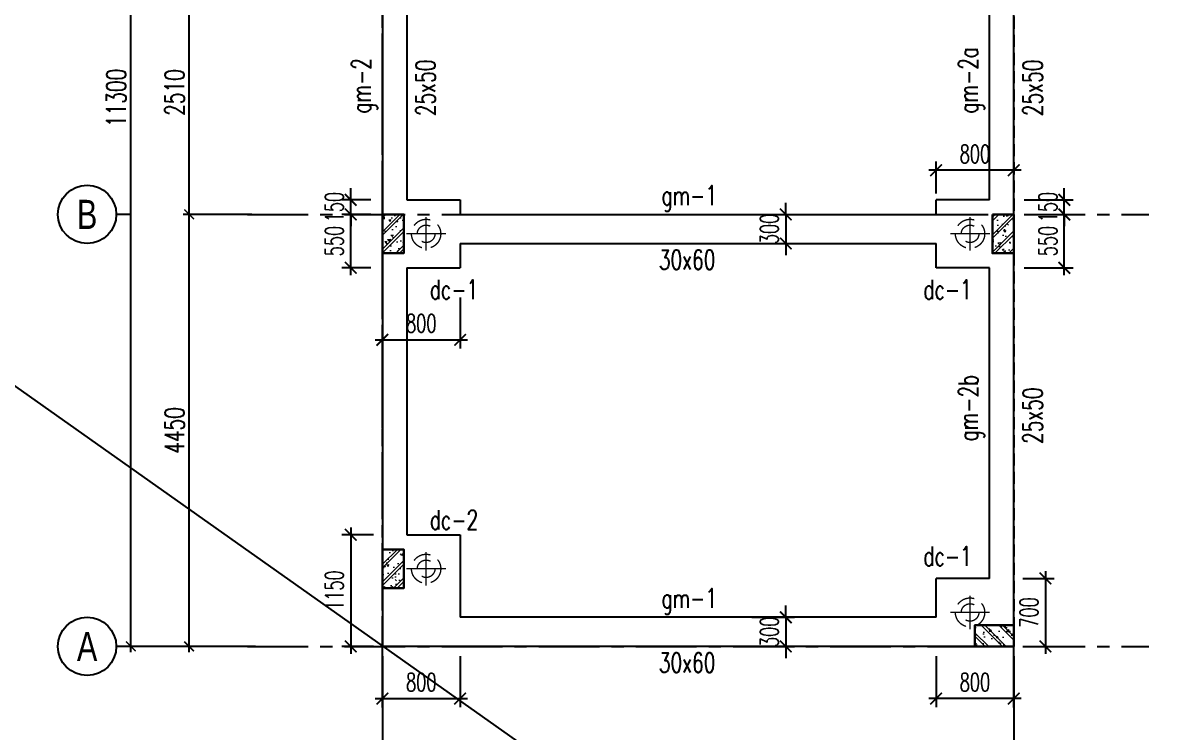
# Model space of a CAD drawing. Header units: millimetres. Extents: x -529861 to -223882, y -171969 to 61504.
# Drawn here: x -455016 to -443236, y 9060 to 16365 of the extents above; entities that cross this region are included whole.
import ezdxf
from ezdxf.enums import TextEntityAlignment as Align

# ---------------------------------------------------------------- set-up
doc = ezdxf.new("R2010")
doc.units = ezdxf.units.MM
doc.header["$LTSCALE"] = 5000
for name, pattern in [('CENTER', [2, 1.25, -0.25, 0.25, -0.25]), ('HIDDEN', [0.375, 0.25, -0.125]), ('HIDDEN2', [0.1875, 0.125, -0.0625])]:
    doc.linetypes.add(name, pattern=pattern)
doc.layers.get('Defpoints').update_dxf_attribs({"color": 143})
for name, color, linetype, lineweight in [('01- Axis', 5, 'CENTER', 15), ('07- Hidden', 8, 'HIDDEN', 15), ('KC-COT-HATCH', 13, 'Continuous', 15), ('KC-COT-NETCAT', 2, 'Continuous', 30), ('S-Concrete', 4, 'Continuous', 25), ('S-dims', 8, 'Continuous', 18), ('S-hidden', 9, 'HIDDEN2', 25), ('S-text', 2, 'Continuous', 20)]:
    doc.layers.add(name, color=color, linetype=linetype, lineweight=lineweight)
for name, color, linetype in [('KC ICC-COTVACH', 3, 'Continuous'), ('KCS_AXIS', 18, 'CENTER'), ('KCS_BORDER', 3, 'Continuous'), ('KCS_CHI', 1, 'Continuous'), ('KCS_DIM', 1, 'Continuous'), ('KCS_TEXT', 2, 'Continuous')]:
    doc.layers.add(name, color=color, linetype=linetype)
doc.layers.add('KCS_Plotter', color=11, linetype='Continuous', plot=False)
doc.styles.add('s-text', font='vnsimli.shx', dxfattribs={"width": 0.7})
doc.styles.add('style1', font='arial.ttf', dxfattribs={"width": 0.75})
doc.styles.add('vnsimpli', font='vnsimli.shx', dxfattribs={"width": 0.65})
doc.dimstyles.new('1-100s', dxfattribs={"dimtxt": 200, "dimasz": 100, "dimexe": 60, "dimexo": 0, "dimgap": 50, "dimtad": 1, "dimdec": 0, "dimzin": 0, "dimdsep": 46, "dimtxsty": 's-text', "dimblk1": 'ARCHTICK', "dimblk2": 'ARCHTICK', "dimsah": 1, "dimcen": 80, "dimdle": 60, "dimclrd": 9, "dimclre": 9, "dimclrt": 2, "dimadec": 0, "dimazin": 0, "dimtfac": 0.0001, "dimtdec": 0, "dimtix": 1, "dimtmove": 1, "dimatfit": 3, "dimldrblk": 'ARCHTICK', "dimfxl": 200, "dimtolj": 1, "dimtzin": 0, "dimarcsym": 0})
doc.dimstyles.new('KCS_DIM75', dxfattribs={"dimscale": 75, "dimtxt": 2.5, "dimasz": 1.6, "dimexe": 1.2, "dimexo": 0, "dimgap": 1, "dimtad": 1, "dimdec": 0, "dimzin": 0, "dimdsep": 46, "dimtxsty": 'vnsimpli', "dimblk": 'ARCHTICK', "dimcen": 0, "dimdle": 1, "dimclrd": 256, "dimclre": 256, "dimclrt": 2, "dimadec": 0, "dimazin": 0, "dimtfac": 1, "dimtdec": 0, "dimtix": 1, "dimtmove": 2, "dimatfit": 3, "dimfxl": 1, "dimtolj": 1, "dimtzin": 0, "dimarcsym": 0})

# ---------------------------------------------------------------- blocks, each defined once
blk = doc.blocks.new('_ArchTick')
at = {"color": 0, "linetype": 'ByBlock', "const_width": 0.15}
blk.add_lwpolyline([(-0.5, -0.5), (0.5, 0.5)], dxfattribs=at)
blk = doc.blocks.new('*D1159')
at = {"layer": 'Defpoints', "color": 0, "ltscale": 1500, "transparency": 16777216}
for p in [(-30105.34346586285, -46735.67500054729), (-23605.34346586303, -46735.67500054729), (-23605.34346586303, -48211.66461847498)]:
    blk.add_point(p, dxfattribs=at)
at = {"layer": 'KCS_DIM', "color": 9, "lineweight": -2, "ltscale": 1500, "transparency": 16777216}
for p, q in [((-30105.34346586285, -46735.67500054729), (-30105.34346586285, -48271.66461847498)), ((-23605.34346586303, -46735.67500054729), (-23605.34346586303, -48271.66461847498)), ((-30165.34346586285, -48211.66461847498), (-23545.34346586303, -48211.66461847498))]:
    blk.add_line(p, q, dxfattribs=at)
at = {"layer": 'KCS_DIM', "color": 9, "lineweight": -2, "ltscale": 1500, "transparency": 16777216, "xscale": 100, "yscale": 100, "zscale": 100, "rotation": 180}
blk.add_blockref('_ArchTick', (-30105.34346586285, -48211.66461847498), dxfattribs=at)
at = {"layer": 'KCS_DIM', "color": 9, "lineweight": -2, "ltscale": 1500, "transparency": 16777216, "xscale": 100, "yscale": 100, "zscale": 100}
blk.add_blockref('_ArchTick', (-23605.34346586303, -48211.66461847498), dxfattribs=at)
at = {"layer": 'KCS_DIM', "color": 2, "ltscale": 1500, "transparency": 16777216, "insert": (-26855.34346586294, -48061.66461847498), "char_height": 200, "attachment_point": 5, "style": 's-text'}
blk.add_mtext('\\A1;6500', dxfattribs=at)
blk = doc.blocks.new('*D1160')
at = {"layer": 'Defpoints', "color": 0, "ltscale": 1500, "transparency": 16777216}
for p in [(-32095.34346586403, -41687.54595751595), (-31448.97804727098, -41687.54595751595), (-31412.17275958155, -46137.54595751592)]:
    blk.add_point(p, dxfattribs=at)
at = {"layer": 'KCS_DIM', "color": 9, "lineweight": -2, "ltscale": 1500, "transparency": 16777216}
for p, q in [((-31448.97804727098, -41687.54595751595), (-32155.34346586403, -41687.54595751595)), ((-32095.34346586403, -46197.54595751592), (-32095.34346586403, -41627.54595751595)), ((-31412.17275958155, -46137.54595751592), (-32155.34346586403, -46137.54595751592))]:
    blk.add_line(p, q, dxfattribs=at)
at = {"layer": 'KCS_DIM', "color": 9, "lineweight": -2, "ltscale": 1500, "transparency": 16777216, "xscale": 100, "yscale": 100, "zscale": 100}
for p, rotation in [((-32095.34346586403, -41687.54595751595), 90), ((-32095.34346586403, -46137.54595751592), 270)]:
    blk.add_blockref('_ArchTick', p, dxfattribs=dict(at, rotation=rotation))
at = {"layer": 'KCS_DIM', "color": 2, "ltscale": 1500, "transparency": 16777216, "insert": (-32245.34346586404, -43912.54595751592), "char_height": 200, "attachment_point": 5, "rotation": 90, "style": 's-text'}
blk.add_mtext('\\A1;4450', dxfattribs=at)
blk = doc.blocks.new('*D1161')
at = {"layer": 'Defpoints', "color": 0, "ltscale": 1500, "transparency": 16777216}
for p in [(-32095.34346586403, -39177.54595755621), (-31495.34346586293, -39177.54595755621), (-31448.97804727098, -41687.54595751595)]:
    blk.add_point(p, dxfattribs=at)
at = {"layer": 'KCS_DIM', "color": 9, "lineweight": -2, "ltscale": 1500, "transparency": 16777216}
for p, q in [((-31495.34346586293, -39177.54595755621), (-32155.34346586403, -39177.54595755621)), ((-32095.34346586403, -41747.54595751595), (-32095.34346586403, -39117.54595755621)), ((-31448.97804727098, -41687.54595751595), (-32155.34346586403, -41687.54595751595))]:
    blk.add_line(p, q, dxfattribs=at)
at = {"layer": 'KCS_DIM', "color": 9, "lineweight": -2, "ltscale": 1500, "transparency": 16777216, "xscale": 100, "yscale": 100, "zscale": 100}
for p, rotation in [((-32095.34346586403, -39177.54595755621), 90), ((-32095.34346586403, -41687.54595751595), 270)]:
    blk.add_blockref('_ArchTick', p, dxfattribs=dict(at, rotation=rotation))
at = {"layer": 'KCS_DIM', "color": 2, "ltscale": 1500, "transparency": 16777216, "insert": (-32245.34346586404, -40432.54595753607), "char_height": 200, "attachment_point": 5, "rotation": 90, "style": 's-text'}
blk.add_mtext('\\A1;2510', dxfattribs=at)
blk = doc.blocks.new('*D1162')
at = {"layer": 'Defpoints', "color": 0, "ltscale": 1500, "transparency": 16777216}
for p in [(-32095.34346586403, -34837.5459575159), (-31345.75874680614, -34837.5459575159), (-31495.34346586293, -39177.54595755621)]:
    blk.add_point(p, dxfattribs=at)
at = {"layer": 'KCS_DIM', "color": 9, "lineweight": -2, "ltscale": 1500, "transparency": 16777216}
for p, q in [((-31345.75874680614, -34837.5459575159), (-32155.34346586403, -34837.5459575159)), ((-32095.34346586403, -39237.54595755621), (-32095.34346586403, -34777.5459575159)), ((-31495.34346586293, -39177.54595755621), (-32155.34346586403, -39177.54595755621))]:
    blk.add_line(p, q, dxfattribs=at)
at = {"layer": 'KCS_DIM', "color": 9, "lineweight": -2, "ltscale": 1500, "transparency": 16777216, "xscale": 100, "yscale": 100, "zscale": 100}
for p, rotation in [((-32095.34346586403, -34837.5459575159), 90), ((-32095.34346586403, -39177.54595755621), 270)]:
    blk.add_blockref('_ArchTick', p, dxfattribs=dict(at, rotation=rotation))
at = {"layer": 'KCS_DIM', "color": 2, "ltscale": 1500, "transparency": 16777216, "insert": (-32245.34346586404, -37007.54595753604), "char_height": 200, "attachment_point": 5, "rotation": 90, "style": 's-text'}
blk.add_mtext('\\A1;4340', dxfattribs=at)
blk = doc.blocks.new('*D1163')
at = {"layer": 'Defpoints', "color": 0, "ltscale": 1500, "transparency": 16777216}
for p in [(-32695.34346586415, -34837.54595759655), (-31495.34346586293, -34837.54595759655), (-31495.34346586293, -46137.54595755624)]:
    blk.add_point(p, dxfattribs=at)
at = {"layer": 'KCS_DIM', "color": 9, "lineweight": -2, "ltscale": 1500, "transparency": 16777216}
for p, q in [((-31495.34346586293, -34837.54595759655), (-32755.34346586415, -34837.54595759655)), ((-32695.34346586415, -46197.54595755624), (-32695.34346586415, -34777.54595759655)), ((-31495.34346586293, -46137.54595755624), (-32755.34346586415, -46137.54595755624))]:
    blk.add_line(p, q, dxfattribs=at)
at = {"layer": 'KCS_DIM', "color": 9, "lineweight": -2, "ltscale": 1500, "transparency": 16777216, "xscale": 100, "yscale": 100, "zscale": 100}
for p, rotation in [((-32695.34346586415, -34837.54595759655), 90), ((-32695.34346586415, -46137.54595755624), 270)]:
    blk.add_blockref('_ArchTick', p, dxfattribs=dict(at, rotation=rotation))
at = {"layer": 'KCS_DIM', "color": 2, "ltscale": 1500, "transparency": 16777216, "insert": (-32845.34346586415, -40487.54595757638), "char_height": 200, "attachment_point": 5, "rotation": 90, "style": 's-text'}
blk.add_mtext('\\A1;11300', dxfattribs=at)
blk = doc.blocks.new('*U935')
at = {"layer": 'KC-COT-HATCH'}
h = blk.add_hatch(dxfattribs=at)
h.set_pattern_fill('CHAU-02', color=256, scale=30, pattern_type=2)
h.set_pattern_definition([(49.99999999999999, (-758.4432547455838, -466.9000352710326), (215.178054780226, -18.82564049477853), [22.5, -247.5]), (355, (-758.4432547455838, -466.9000352710326), (-41.6254000839, 225.6576401100035), [18, -198]), (100.4514, (-740.5117507455836, -468.4688372710326), (173.5528145142065, 206.8318626182861), [19.122057, -210.3426336]), (46.18420000000001, (-758.4432547455838, -406.9000352710326), (320.1723145876933, -49.65570429870542), [33.75, -371.25]), (96.6356, (-731.7622312455837, -411.0380273710326), (280.398811664611, 292.2353612701325), [28.6830864, -315.5139]), (351.1842, (-758.4432547455838, -406.9000352710326), (280.3985835400882, 292.2355802775974), [27, -297]), (21, (-728.4432547455838, -421.9000352710326), (179.0721156355385, -120.7856671996016), [22.5, -247.5]), (226, (-728.4432547455838, -421.9000352710326), (201.5646367418057, -109.6619427481773), [17.99999999999997, -197.9999999999998]), (71.4514, (-713.5205848455837, -431.9655170710327), (252.066788574447, 96.75914901298572), [19.122057, -210.3426336]), (67.5, (-758.4432547455838, -466.9000352710326), (-46.77485499136161, 88.31233855207942), [0, -195.6, 0, -201, 0, -198.75]), (4.500000000000006, (-758.4432547455838, -466.9000352710326), (85.00527716362008, 114.0309565615238), [0, -114.6, 0, -191.1, 0, -75.75]), (327.5, (-825.3432547455836, -466.9000352710326), (160.1467308517227, -6.766461520313927), [0, -75, 0, -234, 0, -310.5]), (317.5, (-855.3432547455836, -466.9000352710326), (174.9558508027159, 30.03149469969532), [0, -97.5, 0, -155.4, 0, -220.5]), (315, (-758.4432547455838, -466.9000352710326), (90.15611460128481, 90.15611460128481), []), (315, (-758.4432547455838, -430.1500352710326), (90.15611460128481, 90.15611460128481), [])])
h.paths.add_polyline_path([(-110.0000000000002, 200.0000000000001), (-110.0000000000002, -199.9999999999999), (109.9999999999998, -199.9999999999999), (109.9999999999998, 200.0000000000001)])
at = {"layer": 'KC-COT-NETCAT'}
blk.add_lwpolyline([(-110.0000000000002, -199.9999999999999), (109.9999999999998, -199.9999999999999), (109.9999999999998, 200.0000000000001), (-110.0000000000002, 200.0000000000001)], close=True, dxfattribs=at)
blk = doc.blocks.new('D350')
at = {"color": 2, "ltscale": 0.15}
blk.add_circle((-4.074536263942719e-10, 0), 150.1225490196079, dxfattribs=at)
at = {"ltscale": 0.15}
blk.add_circle((-4.074536263942719e-10, 0), 90.12254901960787, dxfattribs=at)
at = {"layer": '01- Axis', "ltscale": 100}
for p, q in [((0, -172.241248391967), (0, 172.2412483919688)), ((201.7898887838819, 0), (-201.7898887842894, 0))]:
    blk.add_line(p, q, dxfattribs=at)
blk = doc.blocks.new('mb coc LK-A1')
for p in [(4.074536263942719e-10, 89.99999999997817), (5599.878419881104, 89.99972962294123), (5.762558430433273e-09, -4050.000270362878), (5599.877450980479, -4050.000270362878), (4.074536263942719e-10, -6850.00027041736), (5599.877450980479, -6850.000270414668), (3.492459654808044e-10, -10300.00027041735), (5599.754901961132, -10750.00027029639)]:
    blk.add_blockref('D350', p)
blk = doc.blocks.new('mb mong- LKA1')
at = {"layer": 'S-Concrete', "linetype": 'ByBlock', "ltscale": 1500}
for p, q in [((0, 90), (0, -11450.00027029639)), ((0, 90), (800, 90)), ((800, 90), (800, -150.0002702963939)), ((5699.999999999942, -150.0002702963902), (5699.999999999942, 89.99972962295942)), ((6500.123517920321, 89.99972962296306), (5699.999999999942, 89.99972962295942)), ((6499.999999999942, -11450.00027029639), (6499.999999999942, 89.99972962296306)), ((800, -150.0002702963939), (5699.999999999942, -150.0002702963902)), ((800, -450.0002702963939), (800, -610)), ((800, -450.0002702963939), (5700.044466451276, -450.0002702963902)), ((5700.044466451276, -450.0002702963902), (5700.12351792038, -610.0002703770297)), ((250, -610), (249.9999999999418, -4050.000270362878)), ((249.9999999999418, -610), (800, -610)), ((6249.999999999942, -610.0002703770333), (5700.12351792038, -610.0002703770297)), ((6249.999999999884, -4050.000270362882), (6249.999999999942, -610.0002703770333)), ((249.9999999999418, -4050.000270362878), (800, -4050.000270362878)), ((800, -4050.000270362878), (800, -4300.000270362878)), ((5700, -4300.000270362878), (5699.999999999884, -4050.000270362878)), ((6249.999999999884, -4050.000270362882), (5700, -4050.000270362882)), ((800, -4300.000270362878), (5700, -4300.000270362878)), ((800, -4600.000270362878), (800, -4750.000270362878)), ((800, -4600.000270362878), (5700, -4600.000270362878)), ((5700, -4750.000270362874), (5700, -4600.000270362878)), ((249.9999999999418, -4750.000270362878), (250, -6850.00027041736)), ((249.9999999999418, -4750.000270362878), (800, -4750.000270362878)), ((6249.999999999884, -4750.000270362878), (5700, -4750.000270362871)), ((6250, -6850.000270414668), (6249.999999999884, -4750.000270362878)), ((250, -6850.00027041736), (800.0000000004657, -6850.00027041736)), ((800.0000000004657, -6850.00027041736), (800.0000000004657, -7000.00027041736)), ((5699.999999999942, -7000.00027041736), (5699.999999999942, -6850.000270414672)), ((6250, -6850.000270414668), (5700, -6850.000270414672)), ((800.0000000004657, -7000.00027041736), (5699.999999999942, -7000.00027041736)), ((800.0000000004657, -7300.00027041736), (800.0000000004657, -7550.00027041736)), ((800.0000000004657, -7300.00027041736), (5699.999999999942, -7300.00027041736)), ((5699.999999999942, -7550.000270414657), (5699.999999999942, -7300.00027041736)), ((250, -7550.00027041736), (250, -10300.00027041735)), ((250, -7550.00027041736), (800.0000000004657, -7550.00027041736)), ((6250, -7550.000270414665), (5700, -7550.000270414661)), ((6249.999999999942, -10750.00027029639), (6250, -7550.000270414665)), ((250, -10300.00027041735), (800, -10300.00027041735)), ((800, -10300.00027041735), (800, -11150.00027029639)), ((5699.999999999884, -11150.00027029639), (5699.999999999942, -10750.00027029639)), ((6249.999999999942, -10750.00027029639), (5700, -10750.00027029639)), ((5699.999999999884, -11150.00027029639), (800, -11150.00027029639)), ((6499.999999999942, -11450.00027029639), (0, -11450.00027029639))]:
    blk.add_line(p, q, dxfattribs=at)
blk = doc.blocks.new('*D847')
at = {"layer": 'Defpoints', "color": 0, "linetype": 'ByBlock', "ltscale": 1500, "transparency": 16777216}
for p in [(-451641.0849561683, 14392.7325622223), (-451434.9933607054, 14392.7325622223), (-451434.9933607054, 13842.7325621014)]:
    blk.add_point(p, dxfattribs=at)
at = {"layer": 'S-dims', "linetype": 'ByBlock', "lineweight": -2, "ltscale": 1500, "transparency": 16777216}
for p, q in [((-451434.9933607054, 14392.7325622223), (-451731.0849561683, 14392.7325622223)), ((-451641.0849561683, 13767.7325621014), (-451641.0849561683, 14467.7325622223)), ((-451434.9933607054, 13842.7325621014), (-451731.0849561683, 13842.7325621014))]:
    blk.add_line(p, q, dxfattribs=at)
at = {"layer": 'S-dims', "linetype": 'ByBlock', "lineweight": -2, "ltscale": 1500, "transparency": 16777216, "xscale": 120, "yscale": 120, "zscale": 120}
for p, rotation in [((-451641.0849561683, 14392.7325622223), 90), ((-451641.0849561683, 13842.7325621014), 270)]:
    blk.add_blockref('_ArchTick', p, dxfattribs=dict(at, rotation=rotation))
at = {"layer": 'S-dims', "color": 2, "linetype": 'ByBlock', "ltscale": 1500, "transparency": 16777216, "insert": (-451809.8349561683, 14117.73256216178), "char_height": 187.5, "attachment_point": 5, "rotation": 90, "style": 'vnsimpli'}
blk.add_mtext('\\A1;550', dxfattribs=at)
blk = doc.blocks.new('*D848')
at = {"layer": 'Defpoints', "color": 0, "linetype": 'ByBlock', "ltscale": 1500, "transparency": 16777216}
for p in [(-451641.0849561684, 14542.7325621014), (-451434.9933607054, 14542.7325621014), (-451434.9933607054, 14392.7325622223)]:
    blk.add_point(p, dxfattribs=at)
at = {"layer": 'S-dims', "linetype": 'ByBlock', "lineweight": -2, "ltscale": 1500, "transparency": 16777216}
for p, q in [((-451641.0849561684, 14542.7325621014), (-451641.0849561684, 14662.7325621014)), ((-451434.9933607054, 14542.7325621014), (-451731.0849561684, 14542.7325621014)), ((-451641.0849561684, 14392.7325622223), (-451641.0849561684, 14542.7325621014)), ((-451434.9933607054, 14392.7325622223), (-451731.0849561684, 14392.7325622223)), ((-451641.0849561684, 14392.7325622223), (-451641.0849561684, 14272.7325622223))]:
    blk.add_line(p, q, dxfattribs=at)
at = {"layer": 'S-dims', "linetype": 'ByBlock', "lineweight": -2, "ltscale": 1500, "transparency": 16777216, "xscale": 120, "yscale": 120, "zscale": 120}
for p, rotation in [((-451641.0849561684, 14542.7325621014), 270), ((-451641.0849561684, 14392.7325622223), 90)]:
    blk.add_blockref('_ArchTick', p, dxfattribs=dict(at, rotation=rotation))
at = {"layer": 'S-dims', "color": 2, "linetype": 'ByBlock', "ltscale": 1500, "transparency": 16777216, "insert": (-451809.8349561684, 14467.73256216178), "char_height": 187.5, "attachment_point": 5, "rotation": 90, "style": 'vnsimpli'}
blk.add_mtext('\\A1;150', dxfattribs=at)
blk = doc.blocks.new('*D849')
at = {"layer": 'Defpoints', "color": 0, "linetype": 'ByBlock', "ltscale": 1500, "transparency": 16777216}
for p in [(-451406.6171222555, 11092.73256210142), (-451641.0849561685, 9942.732562222373), (-451406.6171222555, 9942.732562222373)]:
    blk.add_point(p, dxfattribs=at)
at = {"layer": 'S-dims', "linetype": 'ByBlock', "lineweight": -2, "ltscale": 1500, "transparency": 16777216}
for p, q in [((-451406.6171222555, 11092.73256210142), (-451731.0849561685, 11092.73256210142)), ((-451641.0849561685, 11167.73256210142), (-451641.0849561685, 9867.732562222373)), ((-451406.6171222555, 9942.732562222373), (-451731.0849561685, 9942.732562222373))]:
    blk.add_line(p, q, dxfattribs=at)
at = {"layer": 'S-dims', "linetype": 'ByBlock', "lineweight": -2, "ltscale": 1500, "transparency": 16777216, "xscale": 120, "yscale": 120, "zscale": 120}
for p, rotation in [((-451641.0849561685, 11092.73256210142), 90), ((-451641.0849561685, 9942.732562222373), 270)]:
    blk.add_blockref('_ArchTick', p, dxfattribs=dict(at, rotation=rotation))
at = {"layer": 'S-dims', "color": 2, "linetype": 'ByBlock', "ltscale": 1500, "transparency": 16777216, "insert": (-451809.8349561685, 10517.73256216182), "char_height": 187.5, "attachment_point": 5, "rotation": 90, "style": 'vnsimpli'}
blk.add_mtext('\\A1;1150', dxfattribs=at)
blk = doc.blocks.new('*D850')
at = {"layer": 'Defpoints', "color": 0, "linetype": 'ByBlock', "ltscale": 1500, "transparency": 16777216}
for p in [(-451314.8128346457, 9841.065027110424), (-450514.8128346457, 9841.065027110424), (-450514.8128346457, 9405.807719460485)]:
    blk.add_point(p, dxfattribs=at)
at = {"layer": 'S-dims', "linetype": 'ByBlock', "lineweight": -2, "ltscale": 1500, "transparency": 16777216}
for p, q in [((-451314.8128346457, 9841.065027110424), (-451314.8128346457, 9315.807719460485)), ((-450514.8128346457, 9841.065027110424), (-450514.8128346457, 9315.807719460485)), ((-451389.8128346457, 9405.807719460485), (-450439.8128346457, 9405.807719460485))]:
    blk.add_line(p, q, dxfattribs=at)
at = {"layer": 'S-dims', "linetype": 'ByBlock', "lineweight": -2, "ltscale": 1500, "transparency": 16777216, "xscale": 120, "yscale": 120, "zscale": 120, "rotation": 180}
blk.add_blockref('_ArchTick', (-451314.8128346457, 9405.807719460485), dxfattribs=at)
at = {"layer": 'S-dims', "linetype": 'ByBlock', "lineweight": -2, "ltscale": 1500, "transparency": 16777216, "xscale": 120, "yscale": 120, "zscale": 120}
blk.add_blockref('_ArchTick', (-450514.8128346457, 9405.807719460485), dxfattribs=at)
at = {"layer": 'S-dims', "color": 2, "linetype": 'ByBlock', "ltscale": 1500, "transparency": 16777216, "insert": (-450914.8128346457, 9574.557719460485), "char_height": 187.5, "attachment_point": 5, "style": 'vnsimpli'}
blk.add_mtext('\\A1;800', dxfattribs=at)
blk = doc.blocks.new('*D857')
at = {"layer": 'Defpoints', "color": 0, "linetype": 'ByBlock', "ltscale": 1500, "transparency": 16777216}
for p in [(-444707.6577402744, 14392.7325622223), (-444294.8634984809, 14392.7325622223), (-444707.6577402744, 13842.7325621014)]:
    blk.add_point(p, dxfattribs=at)
at = {"layer": 'S-dims', "linetype": 'ByBlock', "lineweight": -2, "ltscale": 1500, "transparency": 16777216}
for p, q in [((-444707.6577402744, 14392.7325622223), (-444204.8634984809, 14392.7325622223)), ((-444294.8634984809, 13767.7325621014), (-444294.8634984809, 14467.7325622223)), ((-444707.6577402744, 13842.7325621014), (-444204.8634984809, 13842.7325621014))]:
    blk.add_line(p, q, dxfattribs=at)
at = {"layer": 'S-dims', "linetype": 'ByBlock', "lineweight": -2, "ltscale": 1500, "transparency": 16777216, "xscale": 120, "yscale": 120, "zscale": 120}
for p, rotation in [((-444294.8634984809, 14392.7325622223), 90), ((-444294.8634984809, 13842.7325621014), 270)]:
    blk.add_blockref('_ArchTick', p, dxfattribs=dict(at, rotation=rotation))
at = {"layer": 'S-dims', "color": 2, "linetype": 'ByBlock', "ltscale": 1500, "transparency": 16777216, "insert": (-444463.6134984809, 14117.73256216178), "char_height": 187.5, "attachment_point": 5, "rotation": 90, "style": 'vnsimpli'}
blk.add_mtext('\\A1;550', dxfattribs=at)
blk = doc.blocks.new('*D858')
at = {"layer": 'Defpoints', "color": 0, "linetype": 'ByBlock', "ltscale": 1500, "transparency": 16777216}
for p in [(-444707.6577402744, 14542.7325621014), (-444294.8634984808, 14542.7325621014), (-444707.6577402744, 14392.7325622223)]:
    blk.add_point(p, dxfattribs=at)
at = {"layer": 'S-dims', "linetype": 'ByBlock', "lineweight": -2, "ltscale": 1500, "transparency": 16777216}
for p, q in [((-444294.8634984808, 14542.7325621014), (-444294.8634984808, 14662.7325621014)), ((-444707.6577402744, 14542.7325621014), (-444204.8634984808, 14542.7325621014)), ((-444294.8634984808, 14392.7325622223), (-444294.8634984808, 14542.7325621014)), ((-444707.6577402744, 14392.7325622223), (-444204.8634984808, 14392.7325622223)), ((-444294.8634984808, 14392.7325622223), (-444294.8634984808, 14272.7325622223))]:
    blk.add_line(p, q, dxfattribs=at)
at = {"layer": 'S-dims', "linetype": 'ByBlock', "lineweight": -2, "ltscale": 1500, "transparency": 16777216, "xscale": 120, "yscale": 120, "zscale": 120}
for p, rotation in [((-444294.8634984808, 14542.7325621014), 270), ((-444294.8634984808, 14392.7325622223), 90)]:
    blk.add_blockref('_ArchTick', p, dxfattribs=dict(at, rotation=rotation))
at = {"layer": 'S-dims', "color": 2, "linetype": 'ByBlock', "ltscale": 1500, "transparency": 16777216, "insert": (-444463.6134984808, 14467.73256216178), "char_height": 187.5, "attachment_point": 5, "rotation": 90, "style": 'vnsimpli'}
blk.add_mtext('\\A1;150', dxfattribs=at)
blk = doc.blocks.new('*D859')
at = {"layer": 'Defpoints', "color": 0, "linetype": 'ByBlock', "ltscale": 1500, "transparency": 16777216}
for p in [(-444723.008547036, 10642.73256222238), (-444723.008547036, 9942.732562222373), (-444488.5407131254, 9942.732562222373)]:
    blk.add_point(p, dxfattribs=at)
at = {"layer": 'S-dims', "linetype": 'ByBlock', "lineweight": -2, "ltscale": 1500, "transparency": 16777216}
for p, q in [((-444723.008547036, 10642.73256222238), (-444398.5407131254, 10642.73256222238)), ((-444488.5407131254, 10717.73256222238), (-444488.5407131254, 9867.732562222373)), ((-444723.008547036, 9942.732562222373), (-444398.5407131254, 9942.732562222373))]:
    blk.add_line(p, q, dxfattribs=at)
at = {"layer": 'S-dims', "linetype": 'ByBlock', "lineweight": -2, "ltscale": 1500, "transparency": 16777216, "xscale": 120, "yscale": 120, "zscale": 120}
for p, rotation in [((-444488.5407131254, 10642.73256222238), 90), ((-444488.5407131254, 9942.732562222373), 270)]:
    blk.add_blockref('_ArchTick', p, dxfattribs=dict(at, rotation=rotation))
at = {"layer": 'S-dims', "color": 2, "linetype": 'ByBlock', "ltscale": 1500, "transparency": 16777216, "insert": (-444657.2907131254, 10292.7325622223), "char_height": 187.5, "attachment_point": 5, "rotation": 90, "style": 'vnsimpli'}
blk.add_mtext('\\A1;700', dxfattribs=at)
blk = doc.blocks.new('*D860')
at = {"layer": 'Defpoints', "color": 0, "linetype": 'ByBlock', "ltscale": 1500, "transparency": 16777216}
for p in [(-445614.8128346456, 14846.96825551559), (-445614.8128346456, 14609.53741090294), (-444814.8128346456, 14609.53741090294)]:
    blk.add_point(p, dxfattribs=at)
at = {"layer": 'S-dims', "linetype": 'ByBlock', "lineweight": -2, "ltscale": 1500, "transparency": 16777216}
for p, q in [((-444739.8128346456, 14846.96825551559), (-445689.8128346456, 14846.96825551559)), ((-445614.8128346456, 14609.53741090294), (-445614.8128346456, 14936.96825551559)), ((-444814.8128346456, 14609.53741090294), (-444814.8128346456, 14936.96825551559))]:
    blk.add_line(p, q, dxfattribs=at)
at = {"layer": 'S-dims', "linetype": 'ByBlock', "lineweight": -2, "ltscale": 1500, "transparency": 16777216, "xscale": 120, "yscale": 120, "zscale": 120, "rotation": 180}
blk.add_blockref('_ArchTick', (-445614.8128346456, 14846.96825551559), dxfattribs=at)
at = {"layer": 'S-dims', "linetype": 'ByBlock', "lineweight": -2, "ltscale": 1500, "transparency": 16777216, "xscale": 120, "yscale": 120, "zscale": 120}
blk.add_blockref('_ArchTick', (-444814.8128346456, 14846.96825551559), dxfattribs=at)
at = {"layer": 'S-dims', "color": 2, "linetype": 'ByBlock', "ltscale": 1500, "transparency": 16777216, "insert": (-445214.8128346456, 15015.71825551559), "char_height": 187.5, "attachment_point": 5, "style": 'vnsimpli'}
blk.add_mtext('\\A1;800', dxfattribs=at)
blk = doc.blocks.new('*D861')
at = {"layer": 'Defpoints', "color": 0, "linetype": 'ByBlock', "ltscale": 1500, "transparency": 16777216}
for p in [(-445614.8128346456, 9841.065027110424), (-444814.8128346456, 9841.065027110424), (-445614.8128346456, 9405.807719460485)]:
    blk.add_point(p, dxfattribs=at)
at = {"layer": 'S-dims', "linetype": 'ByBlock', "lineweight": -2, "ltscale": 1500, "transparency": 16777216}
for p, q in [((-445614.8128346456, 9841.065027110424), (-445614.8128346456, 9315.807719460485)), ((-444814.8128346456, 9841.065027110424), (-444814.8128346456, 9315.807719460485)), ((-444739.8128346456, 9405.807719460485), (-445689.8128346456, 9405.807719460485))]:
    blk.add_line(p, q, dxfattribs=at)
at = {"layer": 'S-dims', "linetype": 'ByBlock', "lineweight": -2, "ltscale": 1500, "transparency": 16777216, "xscale": 120, "yscale": 120, "zscale": 120, "rotation": 180}
blk.add_blockref('_ArchTick', (-445614.8128346456, 9405.807719460485), dxfattribs=at)
at = {"layer": 'S-dims', "linetype": 'ByBlock', "lineweight": -2, "ltscale": 1500, "transparency": 16777216, "xscale": 120, "yscale": 120, "zscale": 120}
blk.add_blockref('_ArchTick', (-444814.8128346456, 9405.807719460485), dxfattribs=at)
at = {"layer": 'S-dims', "color": 2, "linetype": 'ByBlock', "ltscale": 1500, "transparency": 16777216, "insert": (-445214.8128346456, 9574.557719460485), "char_height": 187.5, "attachment_point": 5, "style": 'vnsimpli'}
blk.add_mtext('\\A1;800', dxfattribs=at)
blk = doc.blocks.new('*D863')
at = {"layer": 'Defpoints', "color": 0, "linetype": 'ByBlock', "ltscale": 1500, "transparency": 16777216}
for p in [(-447511.4582840082, 14392.73256222233), (-447511.4582840082, 14092.73256210139), (-447161.9056823869, 14092.73256210139)]:
    blk.add_point(p, dxfattribs=at)
at = {"layer": 'S-dims', "linetype": 'ByBlock', "lineweight": -2, "ltscale": 1500, "transparency": 16777216}
for p, q in [((-447161.9056823869, 14392.73256222233), (-447161.9056823869, 14512.73256222233)), ((-447511.4582840082, 14392.73256222233), (-447071.9056823869, 14392.73256222233)), ((-447161.9056823869, 14392.73256222233), (-447161.9056823869, 14092.73256210139)), ((-447511.4582840082, 14092.73256210139), (-447071.9056823869, 14092.73256210139)), ((-447161.9056823869, 14092.73256210139), (-447161.9056823869, 13972.73256210139))]:
    blk.add_line(p, q, dxfattribs=at)
at = {"layer": 'S-dims', "linetype": 'ByBlock', "lineweight": -2, "ltscale": 1500, "transparency": 16777216, "xscale": 120, "yscale": 120, "zscale": 120}
for p, rotation in [((-447161.9056823869, 14392.73256222233), 270), ((-447161.9056823869, 14092.73256210139), 90)]:
    blk.add_blockref('_ArchTick', p, dxfattribs=dict(at, rotation=rotation))
at = {"layer": 'S-dims', "color": 2, "linetype": 'ByBlock', "ltscale": 1500, "transparency": 16777216, "insert": (-447330.6556823869, 14242.73256216179), "char_height": 187.5, "attachment_point": 5, "rotation": 90, "style": 'vnsimpli'}
blk.add_mtext('\\A1;300', dxfattribs=at)
blk = doc.blocks.new('*D864')
at = {"layer": 'Defpoints', "color": 0, "linetype": 'ByBlock', "ltscale": 1500, "transparency": 16777216}
for p in [(-447511.4582840082, 10242.7325623433), (-447511.4582840082, 9942.732562222358), (-447161.9056823871, 9942.732562222358)]:
    blk.add_point(p, dxfattribs=at)
at = {"layer": 'S-dims', "linetype": 'ByBlock', "lineweight": -2, "ltscale": 1500, "transparency": 16777216}
for p, q in [((-447161.9056823871, 10242.7325623433), (-447161.9056823871, 10362.7325623433)), ((-447511.4582840082, 10242.7325623433), (-447071.9056823871, 10242.7325623433)), ((-447161.9056823871, 10242.7325623433), (-447161.9056823871, 9942.732562222358)), ((-447511.4582840082, 9942.732562222358), (-447071.9056823871, 9942.732562222358)), ((-447161.9056823871, 9942.732562222358), (-447161.9056823871, 9822.732562222358))]:
    blk.add_line(p, q, dxfattribs=at)
at = {"layer": 'S-dims', "linetype": 'ByBlock', "lineweight": -2, "ltscale": 1500, "transparency": 16777216, "xscale": 120, "yscale": 120, "zscale": 120}
for p, rotation in [((-447161.9056823871, 10242.7325623433), 270), ((-447161.9056823871, 9942.732562222358), 90)]:
    blk.add_blockref('_ArchTick', p, dxfattribs=dict(at, rotation=rotation))
at = {"layer": 'S-dims', "color": 2, "linetype": 'ByBlock', "ltscale": 1500, "transparency": 16777216, "insert": (-447330.6556823871, 10092.73256228276), "char_height": 187.5, "attachment_point": 5, "rotation": 90, "style": 'vnsimpli'}
blk.add_mtext('\\A1;300', dxfattribs=at)
blk = doc.blocks.new('*D1304')
at = {"layer": 'Defpoints', "color": 0, "linetype": 'ByBlock', "ltscale": 1500, "transparency": 16777216}
for p in [(-451314.8128346457, 13536.36257681021), (-450514.8128346457, 13536.36257681021), (-450514.8128346457, 13101.10526916027)]:
    blk.add_point(p, dxfattribs=at)
at = {"layer": 'S-dims', "linetype": 'ByBlock', "lineweight": -2, "ltscale": 1500, "transparency": 16777216}
for p, q in [((-451314.8128346457, 13536.36257681021), (-451314.8128346457, 13011.10526916027)), ((-450514.8128346457, 13536.36257681021), (-450514.8128346457, 13011.10526916027)), ((-451389.8128346457, 13101.10526916027), (-450439.8128346457, 13101.10526916027))]:
    blk.add_line(p, q, dxfattribs=at)
at = {"layer": 'S-dims', "linetype": 'ByBlock', "lineweight": -2, "ltscale": 1500, "transparency": 16777216, "xscale": 120, "yscale": 120, "zscale": 120, "rotation": 180}
blk.add_blockref('_ArchTick', (-451314.8128346457, 13101.10526916027), dxfattribs=at)
at = {"layer": 'S-dims', "linetype": 'ByBlock', "lineweight": -2, "ltscale": 1500, "transparency": 16777216, "xscale": 120, "yscale": 120, "zscale": 120}
blk.add_blockref('_ArchTick', (-450514.8128346457, 13101.10526916027), dxfattribs=at)
at = {"layer": 'S-dims', "color": 2, "linetype": 'ByBlock', "ltscale": 1500, "transparency": 16777216, "insert": (-450914.8128346457, 13269.85526916027), "char_height": 187.5, "attachment_point": 5, "style": 'vnsimpli'}
blk.add_mtext('\\A1;800', dxfattribs=at)
blk = doc.blocks.new('2-LUOI TRUC')
at = {"layer": 'KCS_AXIS', "ltscale": 0.1}
for p, q in [((-30105.34346586303, -46766.54382074761), (-30105.34346586303, -33447.5459575562)), ((-23605.34346586291, -46766.54382074761), (-23605.34346586291, -33447.5459575562)), ((-31495.34346586291, -34837.54595751589), (-22215.34346586291, -34837.54595751589)), ((-31495.34346586291, -39177.5459575562), (-22215.34346586291, -39177.5459575562)), ((-31495.34346586291, -41687.54595751593), (-22215.34346586291, -41687.54595751593)), ((-31495.34346586291, -46137.54595751589), (-22215.34346586291, -46137.54595751589))]:
    blk.add_line(p, q, dxfattribs=at)
at = {"layer": 'KCS_CHI', "ltscale": 1500}
for p, q in [((-32695.34346586291, -34837.54595751589), (-32845.34346586291, -34837.54595751589)), ((-32695.34346586291, -39177.5459575562), (-32845.34346586291, -39177.5459575562)), ((-32695.34346586291, -41687.54595751593), (-32845.34346586291, -41687.54595751593)), ((-32695.34346586291, -46137.54595751589), (-32845.34346586291, -46137.54595751589)), ((-30105.34346586285, -48211.66461847498), (-30105.34346586285, -48361.66461847498)), ((-23605.34346586303, -48211.66461847498), (-23605.34346586303, -48361.66461847498))]:
    blk.add_line(p, q, dxfattribs=at)
for centre in [(-33145.34346586291, -34837.54595751589), (-33145.34346586291, -39177.5459575562), (-33145.34346586291, -41687.54595751593), (-33145.34346586291, -46137.54595751589), (-30105.34346586303, -48661.66461847498), (-23605.34346586291, -48661.66461847498)]:
    blk.add_circle(centre, 300, dxfattribs=at)
at = {"layer": 'KCS_TEXT', "color": 4, "ltscale": 1500, "style": 'style1', "width": 0.75}
for s, p in [('D', (-33145.34346586291, -34837.54595751589)), ('C', (-33145.34346586291, -39177.5459575562)), ('B', (-33145.34346586291, -41687.54595751593)), ('A', (-33145.34346586291, -46137.54595751589)), ('1', (-30105.34346586303, -48661.66461847498)), ('2', (-23605.34346586291, -48661.66461847498))]:
    blk.add_text(s, height=300, dxfattribs=at).set_placement(p, align=Align.MIDDLE_CENTER)
at = {"layer": 'KCS_DIM', "ltscale": 1500}
for base, p1, p2, picture, middle in [((-32695.34346586415, -34837.54595759655), (-31495.34346586291, -46137.54595755623), (-31495.34346586291, -34837.54595759654), '*D1163', (-32845.34346586415, -40487.54595757638)), ((-32095.34346586403, -34837.5459575159), (-31495.34346586291, -39177.5459575562), (-31345.75874680612, -34837.54595751589), '*D1162', (-32245.34346586404, -37007.54595753604)), ((-32095.34346586403, -39177.54595755621), (-31448.97804727097, -41687.54595751593), (-31495.34346586291, -39177.5459575562), '*D1161', (-32245.34346586404, -40432.54595753607)), ((-32095.34346586403, -41687.54595751595), (-31412.17275958153, -46137.5459575159), (-31448.97804727097, -41687.54595751593), '*D1160', (-32245.34346586404, -43912.54595751592))]:
    dim = blk.add_linear_dim(base=base, p1=p1, p2=p2, angle=90, dimstyle='1-100s', dxfattribs=at)
    dim.commit()
    dim.dimension.update_dxf_attribs({"geometry": picture, "text_midpoint": middle})
dim = blk.add_linear_dim(base=(-23605.34346586303, -48211.66461847498), p1=(-30105.34346586285, -46735.67500054729), p2=(-23605.34346586303, -46735.67500054729), dimstyle='1-100s', dxfattribs=at)
dim.commit()
dim.dimension.update_dxf_attribs({"geometry": '*D1159', "text_midpoint": (-26855.34346586294, -48061.66461847498)})
blk = doc.blocks.new('2-MBC')
at = {"layer": 'KC ICC-COTVACH'}
for p, xscale, rotation in [((89.99999999988358, 11079.99999995966), -1.000000000000001, 90), ((6189.999999999825, 11079.99999995964), -1.000000000000001, 90), ((5.413312464952469e-09, 6939.999999973821), -1, 180), ((6279.999999999825, 6939.999999973821), -1, 180), ((5.820766091346741e-11, 4139.999999919339), -1, 180), ((6279.999999999825, 4139.999999922031), -1, 180), ((-5.820766091346741e-11, 689.9999999193533), -1, 180), ((6189.999999999942, 4.030880518257618e-08), -1.000000000000001, 90)]:
    blk.add_blockref('*U935', p, dxfattribs=dict(at, xscale=xscale, rotation=rotation))
at = {"layer": 'KCS_AXIS'}
blk.add_blockref('2-LUOI TRUC', (29995.34346586291, 46027.5459575562), dxfattribs=at)

msp = doc.modelspace()

# ---------------------------------------------------------------- linework, layer by layer
at = {"layer": 'KCS_Plotter', "linetype": 'ByBlock', "ltscale": 1500}
msp.add_line((-472309.8424399395, 24795.25123336981), (-436163.5924399395, -765.3104248743725), dxfattribs=at)
at = {"layer": 'S-hidden', "linetype": 'HIDDEN', "ltscale": 0.1}
msp.add_lwpolyline([(-451314.8128346457, 23742.73256222237), (-444814.8128346459, 23742.73256222237), (-444814.8128346459, 9942.732562222373), (-451314.8128346457, 9942.732562222373)], close=True, dxfattribs=at)

# ---------------------------------------------------------------- block references
at = {"layer": '07- Hidden', "linetype": 'ByBlock'}
msp.add_blockref('mb coc LK-A1', (-450864.6902856262, 21042.73283251876), dxfattribs=at)
at = {"layer": 'KCS_BORDER', "ltscale": 1500}
msp.add_blockref('2-MBC', (-451204.8128346457, 10052.73256218206), dxfattribs=at)
at = {"layer": 'S-dims', "linetype": 'ByBlock', "ltscale": 1500}
msp.add_blockref('mb mong- LKA1', (-451314.8128346457, 21392.73283251876), dxfattribs=at)

# ---------------------------------------------------------------- texts
at = {"layer": 'S-text', "style": 'vnsimpli', "width": 0.7}
for s, p in [('gm-2a', (-445183.4718823682, 15432.69314634541)), ('gm-2', (-451433.4718823681, 15432.69314634524)), ('25x50', (-450770.1634049712, 15404.75209535289)), ('25x50', (-444520.1634049712, 15404.75209535307)), ('gm-2b', (-445183.4718823682, 12056.2639621312)), ('25x50', (-444520.1634049712, 12028.32291113885))]:
    msp.add_text(s, height=200, rotation=90, dxfattribs=at).set_placement(p)
for s, p in [('gm-1', (-448440.9120831527, 14489.10530281434)), ('30x60', (-448468.853134145, 13825.79682541744)), ('dc-1', (-450826.5854073111, 13519.23532024756)), ('dc-1', (-445746.0846906549, 13519.23532024756)), ('dc-2', (-450826.5854073111, 11146.92141079422)), ('dc-1', (-445746.0846906549, 10772.57655197321)), ('gm-1', (-448440.9120831527, 10339.10530281439)), ('30x60', (-448468.853134145, 9675.796825417485))]:
    msp.add_text(s, height=200, dxfattribs=at).set_placement(p)

# ---------------------------------------------------------------- dimensions: what is measured, and where the dimension line sits
at = {"layer": 'S-dims', "linetype": 'ByBlock', "ltscale": 1500}
for base, p1, p2, angle, picture, middle in [((-445614.8128346456, 14846.96825551559), (-444814.8128346456, 14609.53741090294), (-445614.8128346456, 14609.53741090294), 180, '*D860', (-445214.8128346456, 15015.71825551559)), ((-451641.0849561684, 14542.7325621014), (-451434.9933607054, 14392.7325622223), (-451434.9933607054, 14542.7325621014), 270, '*D848', (-451809.8349561684, 14467.73256216178)), ((-444294.8634984808, 14542.7325621014), (-444707.6577402744, 14392.7325622223), (-444707.6577402744, 14542.7325621014), 270, '*D858', (-444463.6134984808, 14467.73256216178)), ((-447161.9056823869, 14092.73256210139), (-447511.4582840082, 14392.73256222233), (-447511.4582840082, 14092.73256210139), 90, '*D863', (-447330.6556823869, 14242.73256216179)), ((-451641.0849561683, 14392.7325622223), (-451434.9933607054, 13842.7325621014), (-451434.9933607054, 14392.7325622223), 270, '*D847', (-451809.8349561683, 14117.73256216178)), ((-444294.8634984809, 14392.7325622223), (-444707.6577402744, 13842.7325621014), (-444707.6577402744, 14392.7325622223), 270, '*D857', (-444463.6134984809, 14117.73256216178)), ((-451641.0849561685, 9942.732562222373), (-451406.6171222555, 11092.73256210142), (-451406.6171222555, 9942.732562222373), 90, '*D849', (-451809.8349561685, 10517.73256216182)), ((-444488.5407131254, 9942.732562222373), (-444723.008547036, 10642.73256222238), (-444723.008547036, 9942.732562222373), 90, '*D859', (-444657.2907131254, 10292.7325622223)), ((-447161.9056823871, 9942.732562222358), (-447511.4582840082, 10242.7325623433), (-447511.4582840082, 9942.732562222358), 90, '*D864', (-447330.6556823871, 10092.73256228276)), ((-445614.8128346456, 9405.807719460485), (-444814.8128346456, 9841.065027110424), (-445614.8128346456, 9841.065027110424), 180, '*D861', (-445214.8128346456, 9574.557719460485))]:
    dim = msp.add_linear_dim(base=base, p1=p1, p2=p2, angle=angle, dimstyle='KCS_DIM75', dxfattribs=at)
    dim.commit()
    dim.dimension.update_dxf_attribs({"geometry": picture, "text_midpoint": middle})
for base, p1, p2, picture, middle in [((-450514.8128346457, 13101.10526916027), (-451314.8128346457, 13536.36257681021), (-450514.8128346457, 13536.36257681021), '*D1304', (-450914.8128346457, 13269.85526916027)), ((-450514.8128346457, 9405.807719460485), (-451314.8128346457, 9841.065027110424), (-450514.8128346457, 9841.065027110424), '*D850', (-450914.8128346457, 9574.557719460485))]:
    dim = msp.add_linear_dim(base=base, p1=p1, p2=p2, dimstyle='KCS_DIM75', dxfattribs=at)
    dim.commit()
    dim.dimension.update_dxf_attribs({"geometry": picture, "text_midpoint": middle})

doc.saveas('drawing.dxf')
